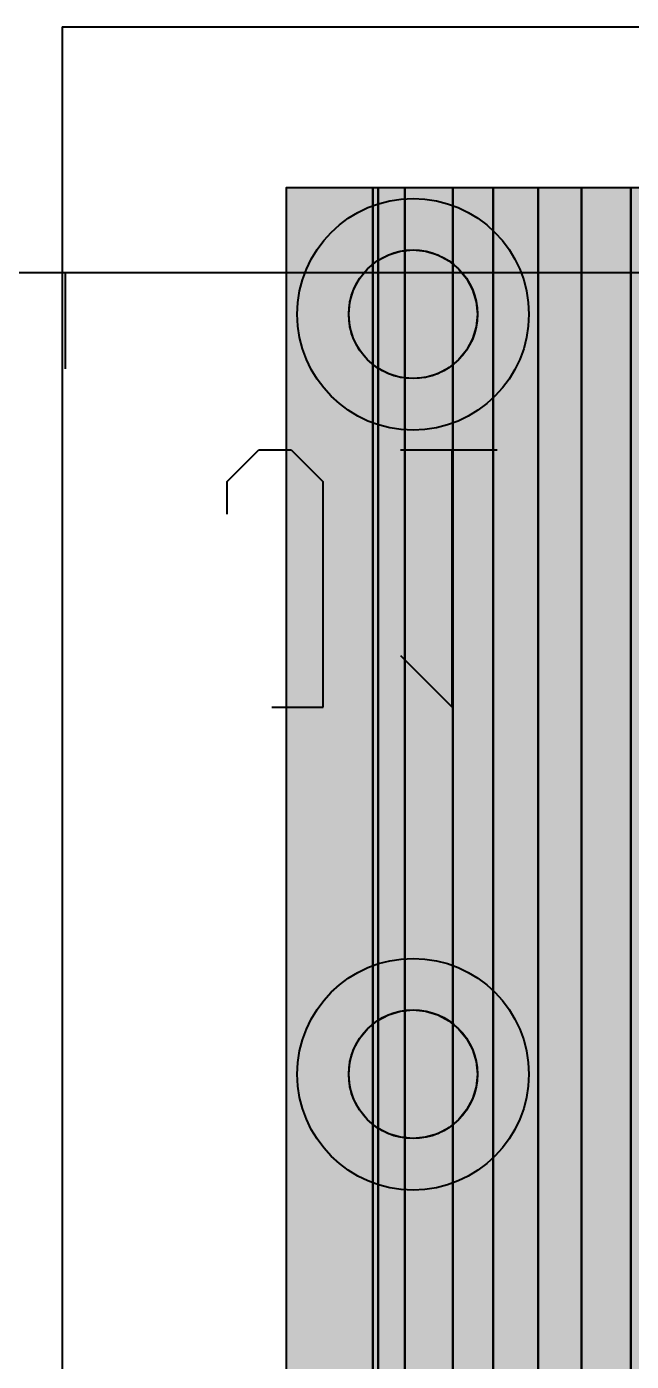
# Model space of a CAD drawing. Header units: millimetres. Extents: x 3.5 to 57, y 2.4 to 42.4.
# Drawn here: x 8.83 to 11.22, y 37.16 to 42.43 of the extents above; entities that cross this region are included whole.
import ezdxf

# ---------------------------------------------------------------- set-up
doc = ezdxf.new("R2010")
doc.units = ezdxf.units.MM
for name, color, linetype in [('bottom_copper', 7, 'Continuous'), ('bottom_silk', 7, 'Continuous'), ('drill_plated', 7, 'Continuous'), ('outline', 7, 'Continuous'), ('top_copper', 7, 'Continuous'), ('top_silk', 7, 'Continuous')]:
    doc.layers.add(name, color=color, linetype=linetype)

# ---------------------------------------------------------------- blocks, each defined once
blk = doc.blocks.new('Block11541')
at = {"layer": 'bottom_copper', "lineweight": 40}
blk.add_hatch(color=7, dxfattribs=at).paths.add_polyline_path([(0, 0), (-1.9182, 0), (-1.9182, 38.9999), (0, 38.9999), (0, 0)], flags=0)
at = {"layer": 'bottom_copper', "color": 7, "lineweight": 40}
blk.add_lwpolyline([(0, 0), (-1.9182, 0), (-1.9182, 38.9999), (0, 38.9999), (0, 0)], close=True, dxfattribs=at)
blk = doc.blocks.new('Block33803')
at = {"layer": 'top_copper', "lineweight": 40}
for points in [[(0, 0), (-0.3406, 0), (-0.3406, 38.9999), (0, 38.9999), (0, 0)], [(0.0216, 2.065), (0.0071, 2.0046), (0, 1.9149), (0, 38.9999), (0.0216, 38.9999), (0.0216, 2.065)], [(0.127, 3.5757), (0.0817, 3.5019), (0.0486, 3.4219), (0.0284, 3.3377), (0.0216, 3.2514), (0.0216, 38.9999), (0.127, 38.9999), (0.127, 3.5757)], [(0.3159, 3.7388), (0.249, 3.6977), (0.1832, 3.6415), (0.127, 3.5757), (0.127, 38.9999), (0.3159, 38.9999), (0.3159, 3.7388)], [(0.4758, 3.7936), (0.4028, 3.7761), (0.3228, 3.743), (0.316, 3.7388), (0.3159, 38.9999), (0.4758, 38.9999), (0.4758, 3.7936)], [(0.6529, 3.7968), (0.5733, 3.8031), (0.487, 3.7963), (0.4758, 3.7936), (0.4758, 38.9999), (0.6529, 38.9999), (0.6529, 3.7968)], [(0.8238, 3.743), (0.7438, 3.7761), (0.6596, 3.7963), (0.6529, 3.7968), (0.6529, 38.9999), (0.8238, 38.9999), (0.8238, 3.743)], [(1.0196, 3.5757), (0.9634, 3.6415), (0.8976, 3.6977), (0.8238, 3.743), (0.8238, 38.9999), (1.0196, 38.9999), (1.0196, 3.5757)], [(1.1238, 3.2514), (1.1219, 3.2749), (1.1182, 3.3377), (1.098, 3.4219), (1.0649, 3.5019), (1.0196, 3.5757), (1.0196, 38.9999), (1.1238, 38.9999), (1.1238, 3.2514)]]:
    blk.add_hatch(color=7, dxfattribs=at).paths.add_polyline_path(points, flags=0)
at = {"layer": 'top_copper', "color": 7, "lineweight": 40}
for points in [[(0, 0), (-0.3406, 0), (-0.3406, 38.9999), (0, 38.9999), (0, 0)], [(0.0216, 2.065), (0.0071, 2.0046), (0, 1.9149), (0, 38.9999), (0.0216, 38.9999), (0.0216, 2.065)], [(0.127, 3.5757), (0.0817, 3.5019), (0.0486, 3.4219), (0.0284, 3.3377), (0.0216, 3.2514), (0.0216, 38.9999), (0.127, 38.9999), (0.127, 3.5757)], [(0.3159, 3.7388), (0.249, 3.6977), (0.1832, 3.6415), (0.127, 3.5757), (0.127, 38.9999), (0.3159, 38.9999), (0.3159, 3.7388)], [(0.4758, 3.7936), (0.4028, 3.7761), (0.3228, 3.743), (0.316, 3.7388), (0.3159, 38.9999), (0.4758, 38.9999), (0.4758, 3.7936)], [(0.6529, 3.7968), (0.5733, 3.8031), (0.487, 3.7963), (0.4758, 3.7936), (0.4758, 38.9999), (0.6529, 38.9999), (0.6529, 3.7968)], [(0.8238, 3.743), (0.7438, 3.7761), (0.6596, 3.7963), (0.6529, 3.7968), (0.6529, 38.9999), (0.8238, 38.9999), (0.8238, 3.743)], [(1.0196, 3.5757), (0.9634, 3.6415), (0.8976, 3.6977), (0.8238, 3.743), (0.8238, 38.9999), (1.0196, 38.9999), (1.0196, 3.5757)], [(1.1238, 3.2514), (1.1219, 3.2749), (1.1182, 3.3377), (1.098, 3.4219), (1.0649, 3.5019), (1.0196, 3.5757), (1.0196, 38.9999), (1.1238, 38.9999), (1.1238, 3.2514)]]:
    blk.add_lwpolyline(points, close=True, dxfattribs=at)

msp = doc.modelspace()

# ---------------------------------------------------------------- hatches: boundary and pattern name
at = {"layer": 'bottom_copper', "lineweight": 40}
for points in [[(10.6047, 41.2421), (10.5903, 41.1945), (10.5668, 41.1506), (10.5352, 41.1121), (10.4967, 41.0805), (10.4528, 41.057), (10.4052, 41.0426), (10.3556, 41.0377), (10.306, 41.0426), (10.2584, 41.057), (10.2145, 41.0805), (10.176, 41.1121), (10.1444, 41.1506), (10.1209, 41.1945), (10.1065, 41.2421), (10.1016, 41.2917), (10.1065, 41.3413), (10.1209, 41.3889), (10.1444, 41.4328), (10.176, 41.4713), (10.2145, 41.5029), (10.2584, 41.5264), (10.306, 41.5408), (10.3556, 41.5457), (10.4052, 41.5408), (10.4528, 41.5264), (10.4967, 41.5029), (10.5352, 41.4713), (10.5668, 41.4328), (10.5903, 41.3889), (10.6047, 41.3413), (10.6096, 41.2917), (10.6047, 41.2421)], [(10.6047, 38.2421), (10.5903, 38.1945), (10.5668, 38.1506), (10.5352, 38.1121), (10.4967, 38.0805), (10.4528, 38.057), (10.4052, 38.0426), (10.3556, 38.0377), (10.306, 38.0426), (10.2584, 38.057), (10.2145, 38.0805), (10.176, 38.1121), (10.1444, 38.1506), (10.1209, 38.1945), (10.1065, 38.2421), (10.1016, 38.2917), (10.1065, 38.3413), (10.1209, 38.3889), (10.1444, 38.4328), (10.176, 38.4713), (10.2145, 38.5029), (10.2584, 38.5264), (10.306, 38.5408), (10.3556, 38.5457), (10.4052, 38.5408), (10.4528, 38.5264), (10.4967, 38.5029), (10.5352, 38.4713), (10.5668, 38.4328), (10.5903, 38.3889), (10.6047, 38.3413), (10.6096, 38.2917), (10.6047, 38.2421)]]:
    msp.add_hatch(color=7, dxfattribs=at).paths.add_polyline_path(points, flags=0)
at = {"layer": 'drill_plated', "lineweight": 40}
for points in [[(10.6047, 41.2421), (10.5903, 41.1945), (10.5668, 41.1506), (10.5352, 41.1121), (10.4967, 41.0805), (10.4528, 41.057), (10.4052, 41.0426), (10.3556, 41.0377), (10.306, 41.0426), (10.2584, 41.057), (10.2145, 41.0805), (10.176, 41.1121), (10.1444, 41.1506), (10.1209, 41.1945), (10.1065, 41.2421), (10.1016, 41.2917), (10.1065, 41.3413), (10.1209, 41.3889), (10.1444, 41.4328), (10.176, 41.4713), (10.2145, 41.5029), (10.2584, 41.5264), (10.306, 41.5408), (10.3556, 41.5457), (10.4052, 41.5408), (10.4528, 41.5264), (10.4967, 41.5029), (10.5352, 41.4713), (10.5668, 41.4328), (10.5903, 41.3889), (10.6047, 41.3413), (10.6096, 41.2917), (10.6047, 41.2421)], [(10.6047, 38.2421), (10.5903, 38.1945), (10.5668, 38.1506), (10.5352, 38.1121), (10.4967, 38.0805), (10.4528, 38.057), (10.4052, 38.0426), (10.3556, 38.0377), (10.306, 38.0426), (10.2584, 38.057), (10.2145, 38.0805), (10.176, 38.1121), (10.1444, 38.1506), (10.1209, 38.1945), (10.1065, 38.2421), (10.1016, 38.2917), (10.1065, 38.3413), (10.1209, 38.3889), (10.1444, 38.4328), (10.176, 38.4713), (10.2145, 38.5029), (10.2584, 38.5264), (10.306, 38.5408), (10.3556, 38.5457), (10.4052, 38.5408), (10.4528, 38.5264), (10.4967, 38.5029), (10.5352, 38.4713), (10.5668, 38.4328), (10.5903, 38.3889), (10.6047, 38.3413), (10.6096, 38.2917), (10.6047, 38.2421)]]:
    msp.add_hatch(color=7, dxfattribs=at).paths.add_polyline_path(points, flags=0)
at = {"layer": 'top_copper', "lineweight": 40}
for points in [[(10.6047, 41.2421), (10.5903, 41.1945), (10.5668, 41.1506), (10.5352, 41.1121), (10.4967, 41.0805), (10.4528, 41.057), (10.4052, 41.0426), (10.3556, 41.0377), (10.306, 41.0426), (10.2584, 41.057), (10.2145, 41.0805), (10.176, 41.1121), (10.1444, 41.1506), (10.1209, 41.1945), (10.1065, 41.2421), (10.1016, 41.2917), (10.1065, 41.3413), (10.1209, 41.3889), (10.1444, 41.4328), (10.176, 41.4713), (10.2145, 41.5029), (10.2584, 41.5264), (10.306, 41.5408), (10.3556, 41.5457), (10.4052, 41.5408), (10.4528, 41.5264), (10.4967, 41.5029), (10.5352, 41.4713), (10.5668, 41.4328), (10.5903, 41.3889), (10.6047, 41.3413), (10.6096, 41.2917), (10.6047, 41.2421)], [(10.6047, 38.2421), (10.5903, 38.1945), (10.5668, 38.1506), (10.5352, 38.1121), (10.4967, 38.0805), (10.4528, 38.057), (10.4052, 38.0426), (10.3556, 38.0377), (10.306, 38.0426), (10.2584, 38.057), (10.2145, 38.0805), (10.176, 38.1121), (10.1444, 38.1506), (10.1209, 38.1945), (10.1065, 38.2421), (10.1016, 38.2917), (10.1065, 38.3413), (10.1209, 38.3889), (10.1444, 38.4328), (10.176, 38.4713), (10.2145, 38.5029), (10.2584, 38.5264), (10.306, 38.5408), (10.3556, 38.5457), (10.4052, 38.5408), (10.4528, 38.5264), (10.4967, 38.5029), (10.5352, 38.4713), (10.5668, 38.4328), (10.5903, 38.3889), (10.6047, 38.3413), (10.6096, 38.2917), (10.6047, 38.2421)]]:
    msp.add_hatch(color=7, dxfattribs=at).paths.add_polyline_path(points, flags=0)

# ---------------------------------------------------------------- linework, layer by layer
at = {"layer": 'bottom_copper', "color": 7, "lineweight": 40}
for p, q in [((9.8556, 2.7918), (9.8556, 41.7917)), ((9.8556, 41.7917), (12.9185, 41.7917))]:
    msp.add_line(p, q, dxfattribs=at)
for points in [[(10.6047, 41.2421), (10.5903, 41.1945), (10.5668, 41.1506), (10.5352, 41.1121), (10.4967, 41.0805), (10.4528, 41.057), (10.4052, 41.0426), (10.3556, 41.0377), (10.306, 41.0426), (10.2584, 41.057), (10.2145, 41.0805), (10.176, 41.1121), (10.1444, 41.1506), (10.1209, 41.1945), (10.1065, 41.2421), (10.1016, 41.2917), (10.1065, 41.3413), (10.1209, 41.3889), (10.1444, 41.4328), (10.176, 41.4713), (10.2145, 41.5029), (10.2584, 41.5264), (10.306, 41.5408), (10.3556, 41.5457), (10.4052, 41.5408), (10.4528, 41.5264), (10.4967, 41.5029), (10.5352, 41.4713), (10.5668, 41.4328), (10.5903, 41.3889), (10.6047, 41.3413), (10.6096, 41.2917), (10.6047, 41.2421)], [(10.6047, 38.2421), (10.5903, 38.1945), (10.5668, 38.1506), (10.5352, 38.1121), (10.4967, 38.0805), (10.4528, 38.057), (10.4052, 38.0426), (10.3556, 38.0377), (10.306, 38.0426), (10.2584, 38.057), (10.2145, 38.0805), (10.176, 38.1121), (10.1444, 38.1506), (10.1209, 38.1945), (10.1065, 38.2421), (10.1016, 38.2917), (10.1065, 38.3413), (10.1209, 38.3889), (10.1444, 38.4328), (10.176, 38.4713), (10.2145, 38.5029), (10.2584, 38.5264), (10.306, 38.5408), (10.3556, 38.5457), (10.4052, 38.5408), (10.4528, 38.5264), (10.4967, 38.5029), (10.5352, 38.4713), (10.5668, 38.4328), (10.5903, 38.3889), (10.6047, 38.3413), (10.6096, 38.2917), (10.6047, 38.2421)]]:
    msp.add_lwpolyline(points, close=True, dxfattribs=at)
for centre, major_axis in [((10.3556, 41.2917), (0.4572, 0)), ((10.3556, 41.2917), (0.254, 0)), ((10.3556, 38.2917), (0.4572, 0)), ((10.3556, 38.2917), (0.254, 0))]:
    msp.add_ellipse(centre, major_axis=major_axis, ratio=1, dxfattribs=at)
at = {"layer": 'bottom_silk', "color": 7, "lineweight": 40}
for p, q in [((8.4245, 41.4571), (16.7303, 41.4571)), ((8.9833, 41.0761), (8.9833, 41.4571)), ((9.6203, 40.6301), (9.7473, 40.7571)), ((9.7473, 40.7571), (9.8743, 40.7571)), ((9.8743, 40.7571), (10.0013, 40.6301)), ((10.3061, 40.7571), (10.6871, 40.7571)), ((10.5093, 39.7411), (10.5093, 40.7571)), ((9.6203, 40.6301), (9.6203, 40.5031)), ((10.0013, 39.7411), (10.0013, 40.6301)), ((10.3061, 39.9443), (10.5093, 39.7411)), ((9.7981, 39.7411), (10.0013, 39.7411))]:
    msp.add_line(p, q, dxfattribs=at)
at = {"layer": 'drill_plated', "color": 7, "lineweight": 40}
for points in [[(10.6047, 41.2421), (10.5903, 41.1945), (10.5668, 41.1506), (10.5352, 41.1121), (10.4967, 41.0805), (10.4528, 41.057), (10.4052, 41.0426), (10.3556, 41.0377), (10.306, 41.0426), (10.2584, 41.057), (10.2145, 41.0805), (10.176, 41.1121), (10.1444, 41.1506), (10.1209, 41.1945), (10.1065, 41.2421), (10.1016, 41.2917), (10.1065, 41.3413), (10.1209, 41.3889), (10.1444, 41.4328), (10.176, 41.4713), (10.2145, 41.5029), (10.2584, 41.5264), (10.306, 41.5408), (10.3556, 41.5457), (10.4052, 41.5408), (10.4528, 41.5264), (10.4967, 41.5029), (10.5352, 41.4713), (10.5668, 41.4328), (10.5903, 41.3889), (10.6047, 41.3413), (10.6096, 41.2917), (10.6047, 41.2421)], [(10.6047, 38.2421), (10.5903, 38.1945), (10.5668, 38.1506), (10.5352, 38.1121), (10.4967, 38.0805), (10.4528, 38.057), (10.4052, 38.0426), (10.3556, 38.0377), (10.306, 38.0426), (10.2584, 38.057), (10.2145, 38.0805), (10.176, 38.1121), (10.1444, 38.1506), (10.1209, 38.1945), (10.1065, 38.2421), (10.1016, 38.2917), (10.1065, 38.3413), (10.1209, 38.3889), (10.1444, 38.4328), (10.176, 38.4713), (10.2145, 38.5029), (10.2584, 38.5264), (10.306, 38.5408), (10.3556, 38.5457), (10.4052, 38.5408), (10.4528, 38.5264), (10.4967, 38.5029), (10.5352, 38.4713), (10.5668, 38.4328), (10.5903, 38.3889), (10.6047, 38.3413), (10.6096, 38.2917), (10.6047, 38.2421)]]:
    msp.add_lwpolyline(points, close=True, dxfattribs=at)
for centre in [(10.3556, 41.2917), (10.3556, 38.2917)]:
    msp.add_ellipse(centre, major_axis=(0.254, 0), ratio=1, dxfattribs=at)
at = {"layer": 'outline', "color": 7, "lineweight": 40}
for q in [(50.9702, 42.4271), (8.9703, 2.4271)]:
    msp.add_line((8.9703, 42.4271), q, dxfattribs=at)
at = {"layer": 'top_copper', "color": 7, "lineweight": 40}
for p, q in [((9.8556, 2.7918), (9.8556, 41.7917)), ((9.8556, 41.7917), (12.1298, 41.7917))]:
    msp.add_line(p, q, dxfattribs=at)
for points in [[(10.6047, 41.2421), (10.5903, 41.1945), (10.5668, 41.1506), (10.5352, 41.1121), (10.4967, 41.0805), (10.4528, 41.057), (10.4052, 41.0426), (10.3556, 41.0377), (10.306, 41.0426), (10.2584, 41.057), (10.2145, 41.0805), (10.176, 41.1121), (10.1444, 41.1506), (10.1209, 41.1945), (10.1065, 41.2421), (10.1016, 41.2917), (10.1065, 41.3413), (10.1209, 41.3889), (10.1444, 41.4328), (10.176, 41.4713), (10.2145, 41.5029), (10.2584, 41.5264), (10.306, 41.5408), (10.3556, 41.5457), (10.4052, 41.5408), (10.4528, 41.5264), (10.4967, 41.5029), (10.5352, 41.4713), (10.5668, 41.4328), (10.5903, 41.3889), (10.6047, 41.3413), (10.6096, 41.2917), (10.6047, 41.2421)], [(10.6047, 38.2421), (10.5903, 38.1945), (10.5668, 38.1506), (10.5352, 38.1121), (10.4967, 38.0805), (10.4528, 38.057), (10.4052, 38.0426), (10.3556, 38.0377), (10.306, 38.0426), (10.2584, 38.057), (10.2145, 38.0805), (10.176, 38.1121), (10.1444, 38.1506), (10.1209, 38.1945), (10.1065, 38.2421), (10.1016, 38.2917), (10.1065, 38.3413), (10.1209, 38.3889), (10.1444, 38.4328), (10.176, 38.4713), (10.2145, 38.5029), (10.2584, 38.5264), (10.306, 38.5408), (10.3556, 38.5457), (10.4052, 38.5408), (10.4528, 38.5264), (10.4967, 38.5029), (10.5352, 38.4713), (10.5668, 38.4328), (10.5903, 38.3889), (10.6047, 38.3413), (10.6096, 38.2917), (10.6047, 38.2421)]]:
    msp.add_lwpolyline(points, close=True, dxfattribs=at)
for centre, major_axis in [((10.3556, 41.2917), (0.4572, 0)), ((10.3556, 41.2917), (0.254, 0)), ((10.3556, 38.2917), (0.4572, 0)), ((10.3556, 38.2917), (0.254, 0))]:
    msp.add_ellipse(centre, major_axis=major_axis, ratio=1, dxfattribs=at)
at = {"layer": 'top_silk', "color": 7, "lineweight": 40}
for q in [(50.9703, 42.4271), (8.9703, 2.4271)]:
    msp.add_line((8.9703, 42.4271), q, dxfattribs=at)

# ---------------------------------------------------------------- block references
at = {"layer": 'bottom_copper'}
msp.add_blockref('Block11541', (11.7738, 2.7918), dxfattribs=at)
at = {"layer": 'top_copper'}
msp.add_blockref('Block33803', (10.1962, 2.7918), dxfattribs=at)

doc.saveas('drawing.dxf')
